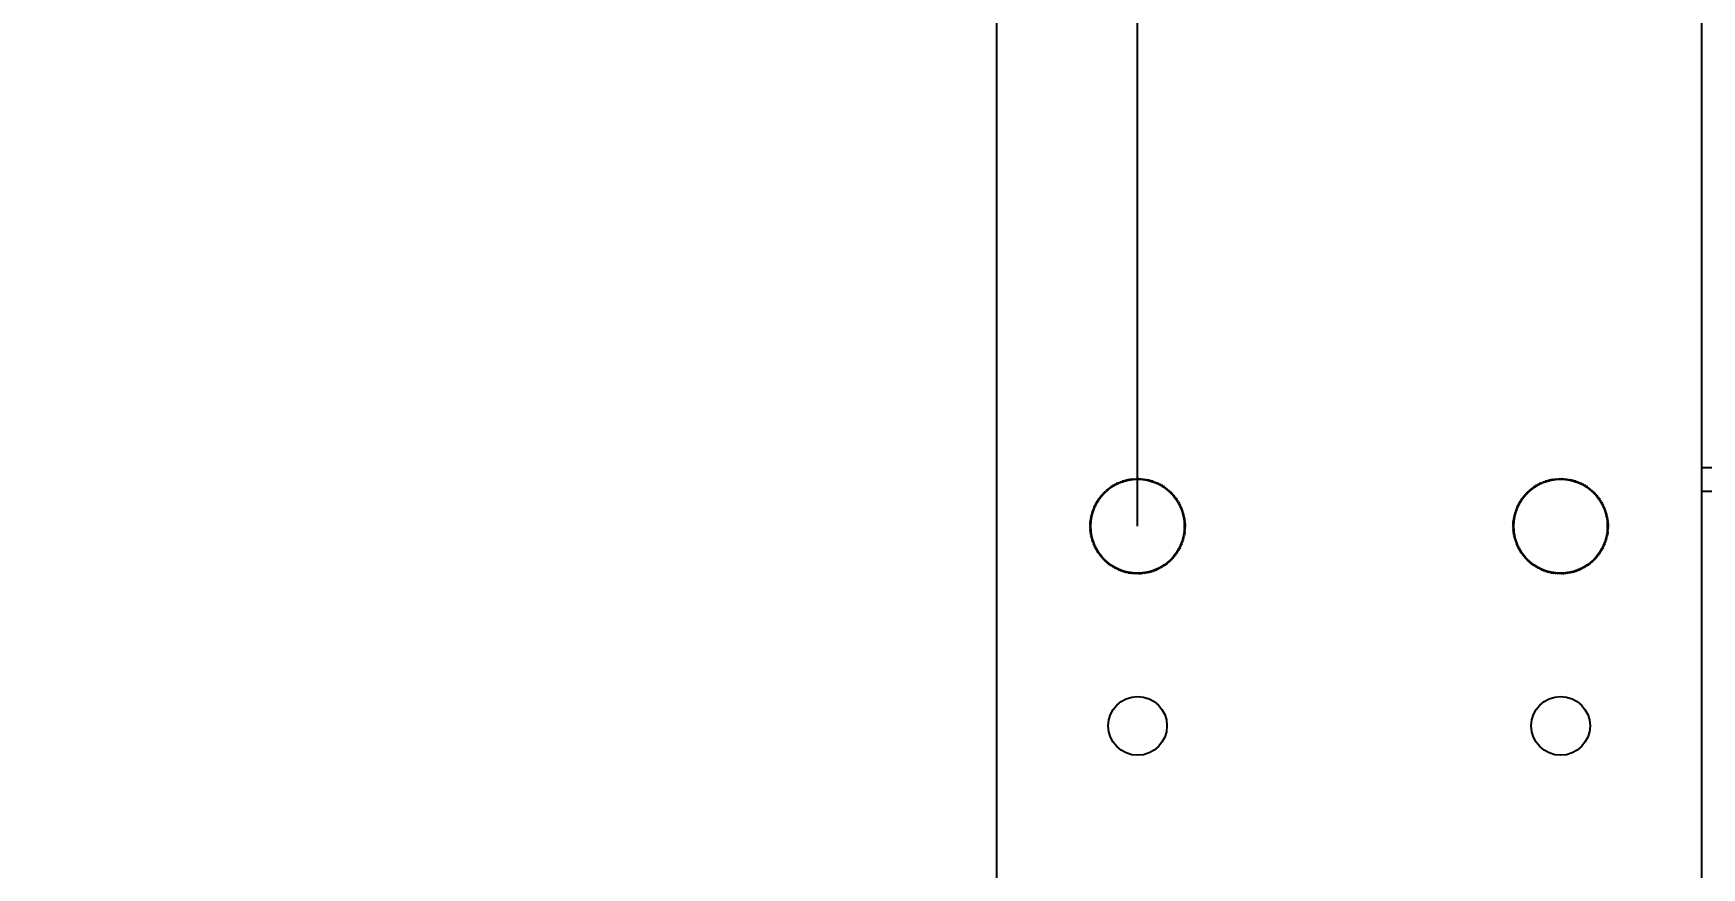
# Model space of a CAD drawing. Header units: millimetres. Extents: x 1409 to 26878, y 589 to 5187.
# Drawn here: x 8697.4 to 8768.4, y 2046.8 to 2082.3 of the extents above; entities that cross this region are included whole.
import ezdxf

# ---------------------------------------------------------------- set-up
doc = ezdxf.new("R2010")
doc.units = ezdxf.units.MM
doc.layers.add('02___PRT_ALL_AXES', color=7, linetype='Continuous')
doc.styles.get("Standard").update_dxf_attribs({"font": 'arial.ttf'})
doc.dimstyles.new('DIMSTYLE_5-scale4', dxfattribs={"dimscale": 2, "dimtxt": 20, "dimasz": 20, "dimexe": 1, "dimexo": 0, "dimgap": 1.25, "dimtad": 1, "dimzin": 9, "dimdsep": 46, "dimtxsty": 'Standard', "dimcen": 0.09, "dimclre": 256, "dimclrt": 256, "dimadec": 1, "dimazin": 2, "dimtp": 0.15, "dimtm": 0.15, "dimtfac": 0.8, "dimtmove": 0, "dimatfit": 3, "dimfxl": 1, "dimtolj": 1, "dimarcsym": 0})

# ---------------------------------------------------------------- blocks, each defined once
blk = doc.blocks.new('*D31')
at = {"lineweight": -2, "transparency": 16777216}
for p, q in [((8738.371, 2123.809), (8682.392, 2123.809)), ((8738.371, 1788.809), (8682.392, 1788.809))]:
    blk.add_line(p, q, dxfattribs=at)
at = {"color": 0, "lineweight": -2, "transparency": 16777216}
blk.add_line((8684.392, 2083.809), (8684.392, 1828.809), dxfattribs=at)
at = {"color": 0, "transparency": 16777216}
for points in [[(8677.726, 2083.809), (8691.059, 2083.809), (8684.392, 2123.809)], [(8677.726, 1828.809), (8691.059, 1828.809), (8684.392, 1788.809)]]:
    blk.add_solid(points, dxfattribs=at)
at = {"layer": 'Defpoints', "color": 0, "transparency": 16777216}
for p in [(8738.371, 2123.809), (8684.392, 1788.809), (8738.371, 1788.809)]:
    blk.add_point(p, dxfattribs=at)
at = {"transparency": 16777216, "insert": (8655.999, 1956.309), "char_height": 40, "attachment_point": 5, "rotation": 90}
blk.add_mtext('\\A1;335 [1\'-1 1/4"]', dxfattribs=at)
blk = doc.blocks.new('*D32')
at = {"lineweight": -2, "transparency": 16777216}
for p, q in [((8744.371, 2061.309), (8744.371, 2194.326)), ((9344.371, 2061.309), (9344.371, 2194.326))]:
    blk.add_line(p, q, dxfattribs=at)
at = {"color": 0, "lineweight": -2, "transparency": 16777216}
blk.add_line((8784.371, 2192.326), (9304.371, 2192.326), dxfattribs=at)
at = {"color": 0, "transparency": 16777216}
for points in [[(8784.371, 2198.992), (8784.371, 2185.659), (8744.371, 2192.326)], [(9304.371, 2198.992), (9304.371, 2185.659), (9344.371, 2192.326)]]:
    blk.add_solid(points, dxfattribs=at)
at = {"layer": 'Defpoints', "color": 0, "transparency": 16777216}
for p in [(9344.371, 2192.326), (8744.371, 2061.309), (9344.371, 2061.309)]:
    blk.add_point(p, dxfattribs=at)
at = {"transparency": 16777216, "insert": (9044.371, 2220.719), "char_height": 40, "attachment_point": 5}
blk.add_mtext('\\A1;600 [1\'-11 5/8"]', dxfattribs=at)

msp = doc.modelspace()

# ---------------------------------------------------------------- linework, layer by layer
at = {"color": 7, "linetype": 'Continuous'}
for p, q in [((8738.3706, 2123.8091), (8738.3706, 1788.8091)), ((8768.3706, 2123.8091), (8768.3706, 1788.8091)), ((8768.3706, 2063.8091), (9305.3706, 2063.8091)), ((8743.1425, 2062.8876), (8743.1227, 2062.9355)), ((8743.1227, 2062.9355), (8743.1638, 2062.904)), ((8743.2125, 2062.9397), (8743.1948, 2062.9884)), ((8743.1948, 2062.9884), (8743.2345, 2062.9551)), ((8743.2848, 2062.9887), (8743.2692, 2063.0381)), ((8743.2692, 2063.0381), (8743.3074, 2063.0031)), ((8743.3591, 2063.0344), (8743.3456, 2063.0845)), ((8743.3456, 2063.0845), (8743.3823, 2063.0479)), ((8743.4353, 2063.0769), (8743.4241, 2063.1275)), ((8743.4241, 2063.1275), (8743.4591, 2063.0893)), ((8743.5133, 2063.116), (8743.5043, 2063.1671)), ((8743.5043, 2063.1671), (8743.5376, 2063.1274)), ((8743.5929, 2063.1517), (8743.5861, 2063.2031)), ((8743.5861, 2063.2031), (8743.6177, 2063.162)), ((8743.674, 2063.1839), (8743.6695, 2063.2355)), ((8743.6695, 2063.2355), (8743.6992, 2063.1931)), ((8743.7565, 2063.2125), (8743.7542, 2063.2643)), ((8743.7542, 2063.2643), (8743.782, 2063.2206)), ((8743.8401, 2063.2375), (8743.8401, 2063.2893)), ((8743.8401, 2063.2893), (8743.866, 2063.2444)), ((8743.9247, 2063.2588), (8743.9269, 2063.3105)), ((8743.9269, 2063.3105), (8743.9509, 2063.2646)), ((8744.0102, 2063.2764), (8744.0147, 2063.328)), ((8744.0147, 2063.328), (8744.0366, 2063.281)), ((8744.0963, 2063.2902), (8744.1031, 2063.3416)), ((8744.1031, 2063.3416), (8744.1229, 2063.2937)), ((8744.183, 2063.3003), (8744.192, 2063.3513)), ((8744.192, 2063.3513), (8744.2097, 2063.3026)), ((8744.27, 2063.3066), (8744.2812, 2063.3572)), ((8744.2812, 2063.3572), (8744.2968, 2063.3078)), ((8744.3572, 2063.3091), (8744.3706, 2063.3591)), ((8744.3706, 2063.3591), (8744.3841, 2063.3091)), ((8744.4445, 2063.3078), (8744.4601, 2063.3572)), ((8744.4601, 2063.3572), (8744.4713, 2063.3066)), ((8744.5316, 2063.3026), (8744.5493, 2063.3513)), ((8744.5493, 2063.3513), (8744.5583, 2063.3003)), ((8744.6184, 2063.2937), (8744.6382, 2063.3416)), ((8744.6382, 2063.3416), (8744.645, 2063.2902)), ((8744.7047, 2063.281), (8744.7266, 2063.328)), ((8744.7266, 2063.328), (8744.7311, 2063.2764)), ((8744.7904, 2063.2646), (8744.8143, 2063.3105)), ((8744.8143, 2063.3105), (8744.8166, 2063.2588)), ((8744.8753, 2063.2444), (8744.9012, 2063.2893)), ((8744.9012, 2063.2893), (8744.9012, 2063.2375)), ((8744.9593, 2063.2206), (8744.9871, 2063.2643)), ((8744.9871, 2063.2643), (8744.9848, 2063.2125)), ((8745.0421, 2063.1931), (8745.0718, 2063.2355)), ((8745.0718, 2063.2355), (8745.0673, 2063.1839)), ((8745.1236, 2063.162), (8745.1551, 2063.2031)), ((8745.1551, 2063.2031), (8745.1484, 2063.1517)), ((8745.2037, 2063.1274), (8745.237, 2063.1671)), ((8745.237, 2063.1671), (8745.228, 2063.116)), ((8745.2822, 2063.0893), (8745.3172, 2063.1275)), ((8745.3172, 2063.1275), (8745.306, 2063.0769)), ((8745.359, 2063.0479), (8745.3956, 2063.0845)), ((8745.3956, 2063.0845), (8745.3822, 2063.0344)), ((8745.4339, 2063.0031), (8745.4721, 2063.0381)), ((8745.4721, 2063.0381), (8745.4565, 2062.9887)), ((8745.5068, 2062.9551), (8745.5465, 2062.9884)), ((8745.5465, 2062.9884), (8745.5288, 2062.9397)), ((8745.5775, 2062.904), (8745.6186, 2062.9355)), ((8745.6186, 2062.9355), (8745.5988, 2062.8876)), ((8761.1425, 2062.8876), (8761.1227, 2062.9355)), ((8761.1227, 2062.9355), (8761.1638, 2062.904)), ((8761.2125, 2062.9397), (8761.1948, 2062.9884)), ((8761.1948, 2062.9884), (8761.2345, 2062.9551)), ((8761.2848, 2062.9887), (8761.2692, 2063.0381)), ((8761.2692, 2063.0381), (8761.3074, 2063.0031)), ((8761.3591, 2063.0344), (8761.3456, 2063.0845)), ((8761.3456, 2063.0845), (8761.3823, 2063.0479)), ((8761.4353, 2063.0769), (8761.4241, 2063.1275)), ((8761.4241, 2063.1275), (8761.4591, 2063.0893)), ((8761.5133, 2063.116), (8761.5043, 2063.1671)), ((8761.5043, 2063.1671), (8761.5376, 2063.1274)), ((8761.5929, 2063.1517), (8761.5861, 2063.2031)), ((8761.5861, 2063.2031), (8761.6177, 2063.162)), ((8761.674, 2063.1839), (8761.6695, 2063.2355)), ((8761.6695, 2063.2355), (8761.6992, 2063.1931)), ((8761.7565, 2063.2125), (8761.7542, 2063.2643)), ((8761.7542, 2063.2643), (8761.782, 2063.2206)), ((8761.8401, 2063.2375), (8761.8401, 2063.2893)), ((8761.8401, 2063.2893), (8761.866, 2063.2444)), ((8761.9247, 2063.2588), (8761.9269, 2063.3105)), ((8761.9269, 2063.3105), (8761.9509, 2063.2646)), ((8762.0102, 2063.2764), (8762.0147, 2063.328)), ((8762.0147, 2063.328), (8762.0366, 2063.281)), ((8762.0963, 2063.2902), (8762.1031, 2063.3416)), ((8762.1031, 2063.3416), (8762.1229, 2063.2937)), ((8762.183, 2063.3003), (8762.192, 2063.3513)), ((8762.192, 2063.3513), (8762.2097, 2063.3026)), ((8762.27, 2063.3066), (8762.2812, 2063.3572)), ((8762.2812, 2063.3572), (8762.2968, 2063.3078)), ((8762.3572, 2063.3091), (8762.3706, 2063.3591)), ((8762.3706, 2063.3591), (8762.3841, 2063.3091)), ((8762.4445, 2063.3078), (8762.4601, 2063.3572)), ((8762.4601, 2063.3572), (8762.4713, 2063.3066)), ((8762.5316, 2063.3026), (8762.5493, 2063.3513)), ((8762.5493, 2063.3513), (8762.5583, 2063.3003)), ((8762.6184, 2063.2937), (8762.6382, 2063.3416)), ((8762.6382, 2063.3416), (8762.645, 2063.2902)), ((8762.7047, 2063.281), (8762.7266, 2063.328)), ((8762.7266, 2063.328), (8762.7311, 2063.2764)), ((8762.7904, 2063.2646), (8762.8143, 2063.3105)), ((8762.8143, 2063.3105), (8762.8166, 2063.2588)), ((8762.8753, 2063.2444), (8762.9012, 2063.2893)), ((8762.9012, 2063.2893), (8762.9012, 2063.2375)), ((8762.9593, 2063.2206), (8762.9871, 2063.2643)), ((8762.9871, 2063.2643), (8762.9848, 2063.2125)), ((8763.0421, 2063.1931), (8763.0718, 2063.2355)), ((8763.0718, 2063.2355), (8763.0673, 2063.1839)), ((8763.1236, 2063.162), (8763.1551, 2063.2031)), ((8763.1551, 2063.2031), (8763.1484, 2063.1517)), ((8763.2037, 2063.1274), (8763.237, 2063.1671)), ((8763.237, 2063.1671), (8763.228, 2063.116)), ((8763.2822, 2063.0893), (8763.3172, 2063.1275)), ((8763.3172, 2063.1275), (8763.306, 2063.0769)), ((8763.359, 2063.0479), (8763.3956, 2063.0845)), ((8763.3956, 2063.0845), (8763.3822, 2063.0344)), ((8763.4339, 2063.0031), (8763.4721, 2063.0381)), ((8763.4721, 2063.0381), (8763.4565, 2062.9887)), ((8763.5068, 2062.9551), (8763.5465, 2062.9884)), ((8763.5465, 2062.9884), (8763.5288, 2062.9397)), ((8763.5775, 2062.904), (8763.6186, 2062.9355)), ((8763.6186, 2062.9355), (8763.5988, 2062.8876)), ((8742.5905, 2062.2207), (8742.5523, 2062.2557)), ((8742.5523, 2062.2557), (8742.6029, 2062.2445)), ((8742.6319, 2062.2975), (8742.5953, 2062.3341)), ((8742.5953, 2062.3341), (8742.6453, 2062.3207)), ((8742.6767, 2062.3724), (8742.6417, 2062.4106)), ((8742.6417, 2062.4106), (8742.6911, 2062.395)), ((8742.7247, 2062.4453), (8742.6914, 2062.485)), ((8742.6914, 2062.485), (8742.7401, 2062.4672)), ((8742.7758, 2062.516), (8742.7443, 2062.5571)), ((8742.7443, 2062.5571), (8742.7921, 2062.5373)), ((8742.83, 2062.5844), (8742.8003, 2062.6269)), ((8742.8003, 2062.6269), (8742.8472, 2062.605)), ((8742.8871, 2062.6504), (8742.8592, 2062.6941)), ((8742.8592, 2062.6941), (8742.9052, 2062.6702)), ((8742.947, 2062.7138), (8742.9211, 2062.7587)), ((8742.9211, 2062.7587), (8742.9659, 2062.7328)), ((8743.0096, 2062.7746), (8742.9857, 2062.8206)), ((8742.9857, 2062.8206), (8743.0294, 2062.7927)), ((8743.0748, 2062.8326), (8743.0529, 2062.8795)), ((8743.0529, 2062.8795), (8743.0954, 2062.8498)), ((8745.6459, 2062.8498), (8745.6884, 2062.8795)), ((8745.6884, 2062.8795), (8745.6665, 2062.8326)), ((8745.7119, 2062.7927), (8745.7556, 2062.8206)), ((8745.7556, 2062.8206), (8745.7317, 2062.7746)), ((8745.7753, 2062.7328), (8745.8202, 2062.7587)), ((8745.8202, 2062.7587), (8745.7943, 2062.7138)), ((8745.8361, 2062.6702), (8745.8821, 2062.6941)), ((8745.8821, 2062.6941), (8745.8542, 2062.6504)), ((8745.8941, 2062.605), (8745.941, 2062.6269)), ((8745.941, 2062.6269), (8745.9113, 2062.5844)), ((8745.9492, 2062.5373), (8745.997, 2062.5571)), ((8745.997, 2062.5571), (8745.9655, 2062.516)), ((8746.0012, 2062.4672), (8746.0499, 2062.485)), ((8746.0499, 2062.485), (8746.0166, 2062.4453)), ((8746.0502, 2062.395), (8746.0996, 2062.4106)), ((8746.0996, 2062.4106), (8746.0646, 2062.3724)), ((8746.096, 2062.3207), (8746.146, 2062.3341)), ((8746.146, 2062.3341), (8746.1094, 2062.2975)), ((8746.1384, 2062.2445), (8746.189, 2062.2557)), ((8746.189, 2062.2557), (8746.1508, 2062.2207)), ((8760.5905, 2062.2207), (8760.5523, 2062.2557)), ((8760.5523, 2062.2557), (8760.6029, 2062.2445)), ((8760.6319, 2062.2975), (8760.5953, 2062.3341)), ((8760.5953, 2062.3341), (8760.6453, 2062.3207)), ((8760.6767, 2062.3724), (8760.6417, 2062.4106)), ((8760.6417, 2062.4106), (8760.6911, 2062.395)), ((8760.7247, 2062.4453), (8760.6914, 2062.485)), ((8760.6914, 2062.485), (8760.7401, 2062.4672)), ((8760.7758, 2062.516), (8760.7443, 2062.5571)), ((8760.7443, 2062.5571), (8760.7921, 2062.5373)), ((8760.83, 2062.5844), (8760.8003, 2062.6269)), ((8760.8003, 2062.6269), (8760.8472, 2062.605)), ((8760.8871, 2062.6504), (8760.8592, 2062.6941)), ((8760.8592, 2062.6941), (8760.9052, 2062.6702)), ((8760.947, 2062.7138), (8760.9211, 2062.7587)), ((8760.9211, 2062.7587), (8760.9659, 2062.7328)), ((8761.0096, 2062.7746), (8760.9857, 2062.8206)), ((8760.9857, 2062.8206), (8761.0294, 2062.7927)), ((8761.0748, 2062.8326), (8761.0529, 2062.8795)), ((8761.0529, 2062.8795), (8761.0954, 2062.8498)), ((8763.6459, 2062.8498), (8763.6884, 2062.8795)), ((8763.6884, 2062.8795), (8763.6665, 2062.8326)), ((8763.7119, 2062.7927), (8763.7556, 2062.8206)), ((8763.7556, 2062.8206), (8763.7317, 2062.7746)), ((8763.7753, 2062.7328), (8763.8202, 2062.7587)), ((8763.8202, 2062.7587), (8763.7943, 2062.7138)), ((8763.8361, 2062.6702), (8763.8821, 2062.6941)), ((8763.8821, 2062.6941), (8763.8542, 2062.6504)), ((8763.8941, 2062.605), (8763.941, 2062.6269)), ((8763.941, 2062.6269), (8763.9113, 2062.5844)), ((8763.9492, 2062.5373), (8763.997, 2062.5571)), ((8763.997, 2062.5571), (8763.9655, 2062.516)), ((8764.0012, 2062.4672), (8764.0499, 2062.485)), ((8764.0499, 2062.485), (8764.0166, 2062.4453)), ((8764.0502, 2062.395), (8764.0996, 2062.4106)), ((8764.0996, 2062.4106), (8764.0646, 2062.3724)), ((8764.096, 2062.3207), (8764.146, 2062.3341)), ((8764.146, 2062.3341), (8764.1094, 2062.2975)), ((8764.1384, 2062.2445), (8764.189, 2062.2557)), ((8764.189, 2062.2557), (8764.1508, 2062.2207)), ((8742.3284, 2061.4878), (8742.3795, 2061.4968)), ((8742.3771, 2061.4701), (8742.3284, 2061.4878)), ((8742.3382, 2061.5767), (8742.3896, 2061.5835)), ((8742.3861, 2061.5569), (8742.3382, 2061.5767)), ((8742.3518, 2061.6651), (8742.4034, 2061.6696)), ((8742.3987, 2061.6432), (8742.3518, 2061.6651)), ((8742.3692, 2061.7528), (8742.421, 2061.7551)), ((8742.4152, 2061.7289), (8742.3692, 2061.7528)), ((8742.4354, 2061.8138), (8742.3905, 2061.8397)), ((8742.3905, 2061.8397), (8742.4423, 2061.8397)), ((8742.4592, 2061.8977), (8742.4155, 2061.9256)), ((8742.4155, 2061.9256), (8742.4673, 2061.9233)), ((8742.4867, 2061.9806), (8742.4443, 2062.0103)), ((8742.4443, 2062.0103), (8742.4959, 2062.0058)), ((8742.5178, 2062.0621), (8742.4767, 2062.0936)), ((8742.4767, 2062.0936), (8742.5281, 2062.0869)), ((8742.5524, 2062.1422), (8742.5127, 2062.1755)), ((8742.5127, 2062.1755), (8742.5637, 2062.1665)), ((8746.1776, 2062.1665), (8746.2286, 2062.1755)), ((8746.2286, 2062.1755), (8746.1889, 2062.1422)), ((8746.2132, 2062.0869), (8746.2646, 2062.0936)), ((8746.2646, 2062.0936), (8746.2235, 2062.0621)), ((8746.2454, 2062.0058), (8746.297, 2062.0103)), ((8746.297, 2062.0103), (8746.2546, 2061.9806)), ((8746.274, 2061.9233), (8746.3258, 2061.9256)), ((8746.3258, 2061.9256), (8746.2821, 2061.8977)), ((8746.299, 2061.8397), (8746.3508, 2061.8397)), ((8746.3508, 2061.8397), (8746.3059, 2061.8138)), ((8746.3203, 2061.7551), (8746.3721, 2061.7528)), ((8746.3721, 2061.7528), (8746.3261, 2061.7289)), ((8746.3379, 2061.6696), (8746.3895, 2061.6651)), ((8746.3895, 2061.6651), (8746.3425, 2061.6432)), ((8746.3517, 2061.5835), (8746.4031, 2061.5767)), ((8746.4031, 2061.5767), (8746.3552, 2061.5569)), ((8746.3618, 2061.4968), (8746.4128, 2061.4878)), ((8746.4128, 2061.4878), (8746.3642, 2061.4701)), ((8760.3284, 2061.4878), (8760.3795, 2061.4968)), ((8760.3771, 2061.4701), (8760.3284, 2061.4878)), ((8760.3382, 2061.5767), (8760.3896, 2061.5835)), ((8760.3861, 2061.5569), (8760.3382, 2061.5767)), ((8760.3518, 2061.6651), (8760.4034, 2061.6696)), ((8760.3987, 2061.6432), (8760.3518, 2061.6651)), ((8760.3692, 2061.7528), (8760.421, 2061.7551)), ((8760.4152, 2061.7289), (8760.3692, 2061.7528)), ((8760.4354, 2061.8138), (8760.3905, 2061.8397)), ((8760.3905, 2061.8397), (8760.4423, 2061.8397)), ((8760.4592, 2061.8977), (8760.4155, 2061.9256)), ((8760.4155, 2061.9256), (8760.4673, 2061.9233)), ((8760.4867, 2061.9806), (8760.4443, 2062.0103)), ((8760.4443, 2062.0103), (8760.4959, 2062.0058)), ((8760.5178, 2062.0621), (8760.4767, 2062.0936)), ((8760.4767, 2062.0936), (8760.5281, 2062.0869)), ((8760.5524, 2062.1422), (8760.5127, 2062.1755)), ((8760.5127, 2062.1755), (8760.5637, 2062.1665)), ((8764.1776, 2062.1665), (8764.2286, 2062.1755)), ((8764.2286, 2062.1755), (8764.1889, 2062.1422)), ((8764.2132, 2062.0869), (8764.2646, 2062.0936)), ((8764.2646, 2062.0936), (8764.2235, 2062.0621)), ((8764.2454, 2062.0058), (8764.297, 2062.0103)), ((8764.297, 2062.0103), (8764.2546, 2061.9806)), ((8764.274, 2061.9233), (8764.3258, 2061.9256)), ((8764.3258, 2061.9256), (8764.2821, 2061.8977)), ((8764.299, 2061.8397), (8764.3508, 2061.8397)), ((8764.3508, 2061.8397), (8764.3059, 2061.8138)), ((8764.3203, 2061.7551), (8764.3721, 2061.7528)), ((8764.3721, 2061.7528), (8764.3261, 2061.7289)), ((8764.3379, 2061.6696), (8764.3895, 2061.6651)), ((8764.3895, 2061.6651), (8764.3425, 2061.6432)), ((8764.3517, 2061.5835), (8764.4031, 2061.5767)), ((8764.4031, 2061.5767), (8764.3552, 2061.5569)), ((8764.3618, 2061.4968), (8764.4128, 2061.4878)), ((8764.4128, 2061.4878), (8764.3642, 2061.4701)), ((8742.3206, 2061.3091), (8742.3707, 2061.3225)), ((8742.3707, 2061.2957), (8742.3206, 2061.3091)), ((8742.3226, 2061.3986), (8742.3732, 2061.4098)), ((8742.372, 2061.383), (8742.3226, 2061.3986)), ((8742.3226, 2061.2197), (8742.372, 2061.2353)), ((8742.3732, 2061.2085), (8742.3226, 2061.2197)), ((8742.3284, 2061.1305), (8742.3771, 2061.1482)), ((8742.3795, 2061.1215), (8742.3284, 2061.1305)), ((8742.3382, 2061.0416), (8742.3861, 2061.0614)), ((8742.3896, 2061.0348), (8742.3382, 2061.0416)), ((8742.3518, 2060.9532), (8742.3987, 2060.9751)), ((8742.4034, 2060.9486), (8742.3518, 2060.9532)), ((8742.3692, 2060.8654), (8742.4152, 2060.8894)), ((8742.421, 2060.8632), (8742.3692, 2060.8654)), ((8742.3905, 2060.7786), (8742.4354, 2060.8045)), ((8742.4423, 2060.7786), (8742.3905, 2060.7786)), ((8746.3508, 2060.7786), (8746.299, 2060.7786)), ((8746.3059, 2060.8045), (8746.3508, 2060.7786)), ((8746.3721, 2060.8654), (8746.3203, 2060.8632)), ((8746.3261, 2060.8894), (8746.3721, 2060.8654)), ((8746.3895, 2060.9532), (8746.3379, 2060.9486)), ((8746.3425, 2060.9751), (8746.3895, 2060.9532)), ((8746.4031, 2061.0416), (8746.3517, 2061.0348)), ((8746.3552, 2061.0614), (8746.4031, 2061.0416)), ((8746.4128, 2061.1305), (8746.3618, 2061.1215)), ((8746.3642, 2061.1482), (8746.4128, 2061.1305)), ((8746.3681, 2061.4098), (8746.4187, 2061.3986)), ((8746.4187, 2061.2197), (8746.3681, 2061.2085)), ((8746.4187, 2061.3986), (8746.3693, 2061.383)), ((8746.3693, 2061.2353), (8746.4187, 2061.2197)), ((8746.3706, 2061.3225), (8746.4206, 2061.3091)), ((8746.4206, 2061.3091), (8746.3706, 2061.2957)), ((8760.3206, 2061.3091), (8760.3707, 2061.3225)), ((8760.3707, 2061.2957), (8760.3206, 2061.3091)), ((8760.3226, 2061.3986), (8760.3732, 2061.4098)), ((8760.372, 2061.383), (8760.3226, 2061.3986)), ((8760.3226, 2061.2197), (8760.372, 2061.2353)), ((8760.3732, 2061.2085), (8760.3226, 2061.2197)), ((8760.3284, 2061.1305), (8760.3771, 2061.1482)), ((8760.3795, 2061.1215), (8760.3284, 2061.1305)), ((8760.3382, 2061.0416), (8760.3861, 2061.0614)), ((8760.3896, 2061.0348), (8760.3382, 2061.0416)), ((8760.3518, 2060.9532), (8760.3987, 2060.9751)), ((8760.4034, 2060.9486), (8760.3518, 2060.9532)), ((8760.3692, 2060.8654), (8760.4152, 2060.8894)), ((8760.421, 2060.8632), (8760.3692, 2060.8654)), ((8760.3905, 2060.7786), (8760.4354, 2060.8045)), ((8760.4423, 2060.7786), (8760.3905, 2060.7786)), ((8764.3508, 2060.7786), (8764.299, 2060.7786)), ((8764.3059, 2060.8045), (8764.3508, 2060.7786)), ((8764.3721, 2060.8654), (8764.3203, 2060.8632)), ((8764.3261, 2060.8894), (8764.3721, 2060.8654)), ((8764.3895, 2060.9532), (8764.3379, 2060.9486)), ((8764.3425, 2060.9751), (8764.3895, 2060.9532)), ((8764.4031, 2061.0416), (8764.3517, 2061.0348)), ((8764.3552, 2061.0614), (8764.4031, 2061.0416)), ((8764.4128, 2061.1305), (8764.3618, 2061.1215)), ((8764.3642, 2061.1482), (8764.4128, 2061.1305)), ((8764.3681, 2061.4098), (8764.4187, 2061.3986)), ((8764.4187, 2061.2197), (8764.3681, 2061.2085)), ((8764.4187, 2061.3986), (8764.3693, 2061.383)), ((8764.3693, 2061.2353), (8764.4187, 2061.2197)), ((8764.3706, 2061.3225), (8764.4206, 2061.3091)), ((8764.4206, 2061.3091), (8764.3706, 2061.2957)), ((8742.4155, 2060.6927), (8742.4592, 2060.7205)), ((8742.4673, 2060.6949), (8742.4155, 2060.6927)), ((8742.4443, 2060.608), (8742.4867, 2060.6377)), ((8742.4959, 2060.6125), (8742.4443, 2060.608)), ((8742.4767, 2060.5246), (8742.5178, 2060.5562)), ((8742.5281, 2060.5314), (8742.4767, 2060.5246)), ((8742.5127, 2060.4428), (8742.5524, 2060.4761)), ((8742.5637, 2060.4518), (8742.5127, 2060.4428)), ((8742.5523, 2060.3626), (8742.5905, 2060.3976)), ((8742.6029, 2060.3738), (8742.5523, 2060.3626)), ((8742.5953, 2060.2841), (8742.6319, 2060.3208)), ((8742.6453, 2060.2975), (8742.5953, 2060.2841)), ((8742.6417, 2060.2077), (8742.6767, 2060.2459)), ((8742.6911, 2060.2233), (8742.6417, 2060.2077)), ((8742.6914, 2060.1333), (8742.7247, 2060.173)), ((8742.7401, 2060.151), (8742.6914, 2060.1333)), ((8742.7443, 2060.0612), (8742.7758, 2060.1023)), ((8742.7921, 2060.081), (8742.7443, 2060.0612)), ((8745.997, 2060.0612), (8745.9492, 2060.081)), ((8745.9655, 2060.1023), (8745.997, 2060.0612)), ((8746.0499, 2060.1333), (8746.0012, 2060.151)), ((8746.0166, 2060.173), (8746.0499, 2060.1333)), ((8746.0996, 2060.2077), (8746.0502, 2060.2233)), ((8746.0646, 2060.2459), (8746.0996, 2060.2077)), ((8746.146, 2060.2841), (8746.096, 2060.2975)), ((8746.1094, 2060.3208), (8746.146, 2060.2841)), ((8746.189, 2060.3626), (8746.1384, 2060.3738)), ((8746.1508, 2060.3976), (8746.189, 2060.3626)), ((8746.2286, 2060.4428), (8746.1776, 2060.4518)), ((8746.1889, 2060.4761), (8746.2286, 2060.4428)), ((8746.2646, 2060.5246), (8746.2132, 2060.5314)), ((8746.2235, 2060.5562), (8746.2646, 2060.5246)), ((8746.297, 2060.608), (8746.2454, 2060.6125)), ((8746.2546, 2060.6377), (8746.297, 2060.608)), ((8746.3258, 2060.6927), (8746.274, 2060.6949)), ((8746.2821, 2060.7205), (8746.3258, 2060.6927)), ((8760.4155, 2060.6927), (8760.4592, 2060.7205)), ((8760.4673, 2060.6949), (8760.4155, 2060.6927)), ((8760.4443, 2060.608), (8760.4867, 2060.6377)), ((8760.4959, 2060.6125), (8760.4443, 2060.608)), ((8760.4767, 2060.5246), (8760.5178, 2060.5562)), ((8760.5281, 2060.5314), (8760.4767, 2060.5246)), ((8760.5127, 2060.4428), (8760.5524, 2060.4761)), ((8760.5637, 2060.4518), (8760.5127, 2060.4428)), ((8760.5523, 2060.3626), (8760.5905, 2060.3976)), ((8760.6029, 2060.3738), (8760.5523, 2060.3626)), ((8760.5953, 2060.2841), (8760.6319, 2060.3208)), ((8760.6453, 2060.2975), (8760.5953, 2060.2841)), ((8760.6417, 2060.2077), (8760.6767, 2060.2459)), ((8760.6911, 2060.2233), (8760.6417, 2060.2077)), ((8760.6914, 2060.1333), (8760.7247, 2060.173)), ((8760.7401, 2060.151), (8760.6914, 2060.1333)), ((8760.7443, 2060.0612), (8760.7758, 2060.1023)), ((8760.7921, 2060.081), (8760.7443, 2060.0612)), ((8763.997, 2060.0612), (8763.9492, 2060.081)), ((8763.9655, 2060.1023), (8763.997, 2060.0612)), ((8764.0499, 2060.1333), (8764.0012, 2060.151)), ((8764.0166, 2060.173), (8764.0499, 2060.1333)), ((8764.0996, 2060.2077), (8764.0502, 2060.2233)), ((8764.0646, 2060.2459), (8764.0996, 2060.2077)), ((8764.146, 2060.2841), (8764.096, 2060.2975)), ((8764.1094, 2060.3208), (8764.146, 2060.2841)), ((8764.189, 2060.3626), (8764.1384, 2060.3738)), ((8764.1508, 2060.3976), (8764.189, 2060.3626)), ((8764.2286, 2060.4428), (8764.1776, 2060.4518)), ((8764.1889, 2060.4761), (8764.2286, 2060.4428)), ((8764.2646, 2060.5246), (8764.2132, 2060.5314)), ((8764.2235, 2060.5562), (8764.2646, 2060.5246)), ((8764.297, 2060.608), (8764.2454, 2060.6125)), ((8764.2546, 2060.6377), (8764.297, 2060.608)), ((8764.3258, 2060.6927), (8764.274, 2060.6949)), ((8764.2821, 2060.7205), (8764.3258, 2060.6927)), ((8742.8003, 2059.9914), (8742.83, 2060.0339)), ((8742.8472, 2060.0133), (8742.8003, 2059.9914)), ((8742.8592, 2059.9242), (8742.8871, 2059.9679)), ((8742.9052, 2059.9481), (8742.8592, 2059.9242)), ((8742.9211, 2059.8596), (8742.947, 2059.9044)), ((8742.9659, 2059.8855), (8742.9211, 2059.8596)), ((8742.9857, 2059.7977), (8743.0096, 2059.8437)), ((8743.0294, 2059.8256), (8742.9857, 2059.7977)), ((8743.0529, 2059.7387), (8743.0748, 2059.7857)), ((8743.0954, 2059.7685), (8743.0529, 2059.7387)), ((8743.1227, 2059.6828), (8743.1425, 2059.7306)), ((8743.1638, 2059.7143), (8743.1227, 2059.6828)), ((8743.1948, 2059.6299), (8743.2125, 2059.6786)), ((8743.2345, 2059.6632), (8743.1948, 2059.6299)), ((8743.2692, 2059.5802), (8743.2848, 2059.6296)), ((8743.3074, 2059.6152), (8743.2692, 2059.5802)), ((8743.3456, 2059.5338), (8743.3591, 2059.5838)), ((8743.3823, 2059.5704), (8743.3456, 2059.5338)), ((8743.4241, 2059.4908), (8743.4353, 2059.5413)), ((8743.4591, 2059.529), (8743.4241, 2059.4908)), ((8743.5043, 2059.4512), (8743.5133, 2059.5022)), ((8743.5376, 2059.4909), (8743.5043, 2059.4512)), ((8743.5861, 2059.4152), (8743.5929, 2059.4665)), ((8743.6177, 2059.4563), (8743.5861, 2059.4152)), ((8743.6695, 2059.3828), (8743.674, 2059.4344)), ((8743.6992, 2059.4252), (8743.6695, 2059.3828)), ((8743.7542, 2059.354), (8743.7565, 2059.4058)), ((8743.782, 2059.3977), (8743.7542, 2059.354)), ((8743.8401, 2059.329), (8743.8401, 2059.3808)), ((8743.866, 2059.3739), (8743.8401, 2059.329)), ((8743.9269, 2059.3077), (8743.9247, 2059.3595)), ((8743.9509, 2059.3537), (8743.9269, 2059.3077)), ((8744.8143, 2059.3077), (8744.7904, 2059.3537)), ((8744.8166, 2059.3595), (8744.8143, 2059.3077)), ((8744.9012, 2059.329), (8744.8753, 2059.3739)), ((8744.9012, 2059.3808), (8744.9012, 2059.329)), ((8744.9871, 2059.354), (8744.9593, 2059.3977)), ((8744.9848, 2059.4058), (8744.9871, 2059.354)), ((8745.0718, 2059.3828), (8745.0421, 2059.4252)), ((8745.0673, 2059.4344), (8745.0718, 2059.3828)), ((8745.1551, 2059.4152), (8745.1236, 2059.4563)), ((8745.1484, 2059.4665), (8745.1551, 2059.4152)), ((8745.237, 2059.4512), (8745.2037, 2059.4909)), ((8745.228, 2059.5022), (8745.237, 2059.4512)), ((8745.3172, 2059.4908), (8745.2822, 2059.529)), ((8745.306, 2059.5413), (8745.3172, 2059.4908)), ((8745.3956, 2059.5338), (8745.359, 2059.5704)), ((8745.3822, 2059.5838), (8745.3956, 2059.5338)), ((8745.4721, 2059.5802), (8745.4339, 2059.6152)), ((8745.4565, 2059.6296), (8745.4721, 2059.5802)), ((8745.5465, 2059.6299), (8745.5068, 2059.6632)), ((8745.5288, 2059.6786), (8745.5465, 2059.6299)), ((8745.6186, 2059.6828), (8745.5775, 2059.7143)), ((8745.5988, 2059.7306), (8745.6186, 2059.6828)), ((8745.6884, 2059.7387), (8745.6459, 2059.7685)), ((8745.6665, 2059.7857), (8745.6884, 2059.7387)), ((8745.7556, 2059.7977), (8745.7119, 2059.8256)), ((8745.7317, 2059.8437), (8745.7556, 2059.7977)), ((8745.8202, 2059.8596), (8745.7753, 2059.8855)), ((8745.7943, 2059.9044), (8745.8202, 2059.8596)), ((8745.8821, 2059.9242), (8745.8361, 2059.9481)), ((8745.8542, 2059.9679), (8745.8821, 2059.9242)), ((8745.941, 2059.9914), (8745.8941, 2060.0133)), ((8745.9113, 2060.0339), (8745.941, 2059.9914)), ((8760.8003, 2059.9914), (8760.83, 2060.0339)), ((8760.8472, 2060.0133), (8760.8003, 2059.9914)), ((8760.8592, 2059.9242), (8760.8871, 2059.9679)), ((8760.9052, 2059.9481), (8760.8592, 2059.9242)), ((8760.9211, 2059.8596), (8760.947, 2059.9044)), ((8760.9659, 2059.8855), (8760.9211, 2059.8596)), ((8760.9857, 2059.7977), (8761.0096, 2059.8437)), ((8761.0294, 2059.8256), (8760.9857, 2059.7977)), ((8761.0529, 2059.7387), (8761.0748, 2059.7857)), ((8761.0954, 2059.7685), (8761.0529, 2059.7387)), ((8761.1227, 2059.6828), (8761.1425, 2059.7306)), ((8761.1638, 2059.7143), (8761.1227, 2059.6828)), ((8761.1948, 2059.6299), (8761.2125, 2059.6786)), ((8761.2345, 2059.6632), (8761.1948, 2059.6299)), ((8761.2692, 2059.5802), (8761.2848, 2059.6296)), ((8761.3074, 2059.6152), (8761.2692, 2059.5802)), ((8761.3456, 2059.5338), (8761.3591, 2059.5838)), ((8761.3823, 2059.5704), (8761.3456, 2059.5338)), ((8761.4241, 2059.4908), (8761.4353, 2059.5413)), ((8761.4591, 2059.529), (8761.4241, 2059.4908)), ((8761.5043, 2059.4512), (8761.5133, 2059.5022)), ((8761.5376, 2059.4909), (8761.5043, 2059.4512)), ((8761.5861, 2059.4152), (8761.5929, 2059.4665)), ((8761.6177, 2059.4563), (8761.5861, 2059.4152)), ((8761.6695, 2059.3828), (8761.674, 2059.4344)), ((8761.6992, 2059.4252), (8761.6695, 2059.3828)), ((8761.7542, 2059.354), (8761.7565, 2059.4058)), ((8761.782, 2059.3977), (8761.7542, 2059.354)), ((8761.8401, 2059.329), (8761.8401, 2059.3808)), ((8761.866, 2059.3739), (8761.8401, 2059.329)), ((8761.9269, 2059.3077), (8761.9247, 2059.3595)), ((8761.9509, 2059.3537), (8761.9269, 2059.3077)), ((8762.8143, 2059.3077), (8762.7904, 2059.3537)), ((8762.8166, 2059.3595), (8762.8143, 2059.3077)), ((8762.9012, 2059.329), (8762.8753, 2059.3739)), ((8762.9012, 2059.3808), (8762.9012, 2059.329)), ((8762.9871, 2059.354), (8762.9593, 2059.3977)), ((8762.9848, 2059.4058), (8762.9871, 2059.354)), ((8763.0718, 2059.3828), (8763.0421, 2059.4252)), ((8763.0673, 2059.4344), (8763.0718, 2059.3828)), ((8763.1551, 2059.4152), (8763.1236, 2059.4563)), ((8763.1484, 2059.4665), (8763.1551, 2059.4152)), ((8763.237, 2059.4512), (8763.2037, 2059.4909)), ((8763.228, 2059.5022), (8763.237, 2059.4512)), ((8763.3172, 2059.4908), (8763.2822, 2059.529)), ((8763.306, 2059.5413), (8763.3172, 2059.4908)), ((8763.3956, 2059.5338), (8763.359, 2059.5704)), ((8763.3822, 2059.5838), (8763.3956, 2059.5338)), ((8763.4721, 2059.5802), (8763.4339, 2059.6152)), ((8763.4565, 2059.6296), (8763.4721, 2059.5802)), ((8763.5465, 2059.6299), (8763.5068, 2059.6632)), ((8763.5288, 2059.6786), (8763.5465, 2059.6299)), ((8763.6186, 2059.6828), (8763.5775, 2059.7143)), ((8763.5988, 2059.7306), (8763.6186, 2059.6828)), ((8763.6884, 2059.7387), (8763.6459, 2059.7685)), ((8763.6665, 2059.7857), (8763.6884, 2059.7387)), ((8763.7556, 2059.7977), (8763.7119, 2059.8256)), ((8763.7317, 2059.8437), (8763.7556, 2059.7977)), ((8763.8202, 2059.8596), (8763.7753, 2059.8855)), ((8763.7943, 2059.9044), (8763.8202, 2059.8596)), ((8763.8821, 2059.9242), (8763.8361, 2059.9481)), ((8763.8542, 2059.9679), (8763.8821, 2059.9242)), ((8763.941, 2059.9914), (8763.8941, 2060.0133)), ((8763.9113, 2060.0339), (8763.941, 2059.9914)), ((8744.0147, 2059.2903), (8744.0102, 2059.3419)), ((8744.0366, 2059.3372), (8744.0147, 2059.2903)), ((8744.1031, 2059.2767), (8744.0963, 2059.328)), ((8744.1229, 2059.3245), (8744.1031, 2059.2767)), ((8744.192, 2059.2669), (8744.183, 2059.318)), ((8744.2097, 2059.3156), (8744.192, 2059.2669)), ((8744.2812, 2059.2611), (8744.27, 2059.3117)), ((8744.2968, 2059.3105), (8744.2812, 2059.2611)), ((8744.3706, 2059.2591), (8744.3572, 2059.3092)), ((8744.3841, 2059.3092), (8744.3706, 2059.2591)), ((8744.4601, 2059.2611), (8744.4445, 2059.3105)), ((8744.4713, 2059.3117), (8744.4601, 2059.2611)), ((8744.5493, 2059.2669), (8744.5316, 2059.3156)), ((8744.5583, 2059.318), (8744.5493, 2059.2669)), ((8744.6382, 2059.2767), (8744.6184, 2059.3245)), ((8744.645, 2059.328), (8744.6382, 2059.2767)), ((8744.7266, 2059.2903), (8744.7047, 2059.3372)), ((8744.7311, 2059.3419), (8744.7266, 2059.2903)), ((8762.0147, 2059.2903), (8762.0102, 2059.3419)), ((8762.0366, 2059.3372), (8762.0147, 2059.2903)), ((8762.1031, 2059.2767), (8762.0963, 2059.328)), ((8762.1229, 2059.3245), (8762.1031, 2059.2767)), ((8762.192, 2059.2669), (8762.183, 2059.318)), ((8762.2097, 2059.3156), (8762.192, 2059.2669)), ((8762.2812, 2059.2611), (8762.27, 2059.3117)), ((8762.2968, 2059.3105), (8762.2812, 2059.2611)), ((8762.3706, 2059.2591), (8762.3572, 2059.3092)), ((8762.3841, 2059.3092), (8762.3706, 2059.2591)), ((8762.4601, 2059.2611), (8762.4445, 2059.3105)), ((8762.4713, 2059.3117), (8762.4601, 2059.2611)), ((8762.5493, 2059.2669), (8762.5316, 2059.3156)), ((8762.5583, 2059.318), (8762.5493, 2059.2669)), ((8762.6382, 2059.2767), (8762.6184, 2059.3245)), ((8762.645, 2059.328), (8762.6382, 2059.2767)), ((8762.7266, 2059.2903), (8762.7047, 2059.3372)), ((8762.7311, 2059.3419), (8762.7266, 2059.2903))]:
    msp.add_line(p, q, dxfattribs=at)
for centre, start, end in [((8744.3706, 2061.3091), 125.384157, 127.115843), ((8744.3706, 2061.3091), 122.884157, 124.615843), ((8744.3706, 2061.3091), 120.384157, 122.115843), ((8744.3706, 2061.3091), 117.884157, 119.615843), ((8744.3706, 2061.3091), 115.384157, 117.115843), ((8744.3706, 2061.3091), 112.884157, 114.615843), ((8744.3706, 2061.3091), 110.384157, 112.115843), ((8744.3706, 2061.3091), 107.884157, 109.615843), ((8744.3706, 2061.3091), 105.384157, 107.115843), ((8744.3706, 2061.3091), 102.884157, 104.615843), ((8744.3706, 2061.3091), 100.384157, 102.115843), ((8744.3706, 2061.3091), 97.884157, 99.615843), ((8744.3706, 2061.3091), 95.384157, 97.115843), ((8744.3706, 2061.3091), 92.884157, 94.615843), ((8744.3706, 2061.3091), 90.384157, 92.115843), ((8744.3706, 2061.3091), 87.884157, 89.615843), ((8744.3706, 2061.3091), 85.384157, 87.115843), ((8744.3706, 2061.3091), 82.884157, 84.615843), ((8744.3706, 2061.3091), 80.384157, 82.115843), ((8744.3706, 2061.3091), 77.884157, 79.615843), ((8744.3706, 2061.3091), 75.384157, 77.115843), ((8744.3706, 2061.3091), 72.884157, 74.615843), ((8744.3706, 2061.3091), 70.384157, 72.115843), ((8744.3706, 2061.3091), 67.884157, 69.615843), ((8744.3706, 2061.3091), 65.384157, 67.115843), ((8744.3706, 2061.3091), 62.884157, 64.615843), ((8744.3706, 2061.3091), 60.384157, 62.115843), ((8744.3706, 2061.3091), 57.884157, 59.615843), ((8744.3706, 2061.3091), 55.384157, 57.115843), ((8744.3706, 2061.3091), 52.884157, 54.615843), ((8762.3706, 2061.3091), 125.384157, 127.115843), ((8762.3706, 2061.3091), 122.884157, 124.615843), ((8762.3706, 2061.3091), 120.384157, 122.115843), ((8762.3706, 2061.3091), 117.884157, 119.615843), ((8762.3706, 2061.3091), 115.384157, 117.115843), ((8762.3706, 2061.3091), 112.884157, 114.615843), ((8762.3706, 2061.3091), 110.384157, 112.115843), ((8762.3706, 2061.3091), 107.884157, 109.615843), ((8762.3706, 2061.3091), 105.384157, 107.115843), ((8762.3706, 2061.3091), 102.884157, 104.615843), ((8762.3706, 2061.3091), 100.384157, 102.115843), ((8762.3706, 2061.3091), 97.884157, 99.615843), ((8762.3706, 2061.3091), 95.384157, 97.115843), ((8762.3706, 2061.3091), 92.884157, 94.615843), ((8762.3706, 2061.3091), 90.384157, 92.115843), ((8762.3706, 2061.3091), 87.884157, 89.615843), ((8762.3706, 2061.3091), 85.384157, 87.115843), ((8762.3706, 2061.3091), 82.884157, 84.615843), ((8762.3706, 2061.3091), 80.384157, 82.115843), ((8762.3706, 2061.3091), 77.884157, 79.615843), ((8762.3706, 2061.3091), 75.384157, 77.115843), ((8762.3706, 2061.3091), 72.884157, 74.615843), ((8762.3706, 2061.3091), 70.384157, 72.115843), ((8762.3706, 2061.3091), 67.884157, 69.615843), ((8762.3706, 2061.3091), 65.384157, 67.115843), ((8762.3706, 2061.3091), 62.884157, 64.615843), ((8762.3706, 2061.3091), 60.384157, 62.115843), ((8762.3706, 2061.3091), 57.884157, 59.615843), ((8762.3706, 2061.3091), 55.384157, 57.115843), ((8762.3706, 2061.3091), 52.884157, 54.615843), ((8744.3706, 2061.3091), 152.884157, 154.615843), ((8744.3706, 2061.3091), 150.384157, 152.115843), ((8744.3706, 2061.3091), 147.884157, 149.615843), ((8744.3706, 2061.3091), 145.384157, 147.115843), ((8744.3706, 2061.3091), 142.884157, 144.615843), ((8744.3706, 2061.3091), 140.384157, 142.115843), ((8744.3706, 2061.3091), 137.884157, 139.615843), ((8744.3706, 2061.3091), 135.384157, 137.115843), ((8744.3706, 2061.3091), 132.884157, 134.615843), ((8744.3706, 2061.3091), 130.384157, 132.115843), ((8744.3706, 2061.3091), 127.884157, 129.615843), ((8744.3706, 2061.3091), 50.384157, 52.115843), ((8744.3706, 2061.3091), 47.884157, 49.615843), ((8744.3706, 2061.3091), 45.384157, 47.115843), ((8744.3706, 2061.3091), 42.884157, 44.615843), ((8744.3706, 2061.3091), 40.384157, 42.115843), ((8744.3706, 2061.3091), 37.884157, 39.615843), ((8744.3706, 2061.3091), 35.384157, 37.115843), ((8744.3706, 2061.3091), 32.884157, 34.615843), ((8744.3706, 2061.3091), 30.384157, 32.115843), ((8744.3706, 2061.3091), 27.884157, 29.615843), ((8744.3706, 2061.3091), 25.384157, 27.115843), ((8762.3706, 2061.3091), 152.884157, 154.615843), ((8762.3706, 2061.3091), 150.384157, 152.115843), ((8762.3706, 2061.3091), 147.884157, 149.615843), ((8762.3706, 2061.3091), 145.384157, 147.115843), ((8762.3706, 2061.3091), 142.884157, 144.615843), ((8762.3706, 2061.3091), 140.384157, 142.115843), ((8762.3706, 2061.3091), 137.884157, 139.615843), ((8762.3706, 2061.3091), 135.384157, 137.115843), ((8762.3706, 2061.3091), 132.884157, 134.615843), ((8762.3706, 2061.3091), 130.384157, 132.115843), ((8762.3706, 2061.3091), 127.884157, 129.615843), ((8762.3706, 2061.3091), 50.384157, 52.115843), ((8762.3706, 2061.3091), 47.884157, 49.615843), ((8762.3706, 2061.3091), 45.384157, 47.115843), ((8762.3706, 2061.3091), 42.884157, 44.615843), ((8762.3706, 2061.3091), 40.384157, 42.115843), ((8762.3706, 2061.3091), 37.884157, 39.615843), ((8762.3706, 2061.3091), 35.384157, 37.115843), ((8762.3706, 2061.3091), 32.884157, 34.615843), ((8762.3706, 2061.3091), 30.384157, 32.115843), ((8762.3706, 2061.3091), 27.884157, 29.615843), ((8762.3706, 2061.3091), 25.384157, 27.115843), ((8744.3706, 2061.3091), 172.884157, 174.615843), ((8744.3706, 2061.3091), 170.384157, 172.115843), ((8744.3706, 2061.3091), 167.884157, 169.615843), ((8744.3706, 2061.3091), 165.384157, 167.115843), ((8744.3706, 2061.3091), 162.884157, 164.615843), ((8744.3706, 2061.3091), 160.384157, 162.115843), ((8744.3706, 2061.3091), 157.884157, 159.615843), ((8744.3706, 2061.3091), 155.384157, 157.115843), ((8744.3706, 2061.3091), 22.884157, 24.615843), ((8744.3706, 2061.3091), 20.384157, 22.115843), ((8744.3706, 2061.3091), 17.884157, 19.615843), ((8744.3706, 2061.3091), 15.384157, 17.115843), ((8744.3706, 2061.3091), 12.884157, 14.615843), ((8744.3706, 2061.3091), 10.384157, 12.115843), ((8744.3706, 2061.3091), 7.884157, 9.615843), ((8744.3706, 2061.3091), 5.384157, 7.115843), ((8762.3706, 2061.3091), 172.884157, 174.615843), ((8762.3706, 2061.3091), 170.384157, 172.115843), ((8762.3706, 2061.3091), 167.884157, 169.615843), ((8762.3706, 2061.3091), 165.384157, 167.115843), ((8762.3706, 2061.3091), 162.884157, 164.615843), ((8762.3706, 2061.3091), 160.384157, 162.115843), ((8762.3706, 2061.3091), 157.884157, 159.615843), ((8762.3706, 2061.3091), 155.384157, 157.115843), ((8762.3706, 2061.3091), 22.884157, 24.615843), ((8762.3706, 2061.3091), 20.384157, 22.115843), ((8762.3706, 2061.3091), 17.884157, 19.615843), ((8762.3706, 2061.3091), 15.384157, 17.115843), ((8762.3706, 2061.3091), 12.884157, 14.615843), ((8762.3706, 2061.3091), 10.384157, 12.115843), ((8762.3706, 2061.3091), 7.884157, 9.615843), ((8762.3706, 2061.3091), 5.384157, 7.115843), ((8744.3706, 2061.3091), 177.884157, 179.615843), ((8744.3706, 2061.3091), 180.384157, 182.115843), ((8744.3706, 2061.3091), 175.384157, 177.115843), ((8744.3706, 2061.3091), 182.884157, 184.615843), ((8744.3706, 2061.3091), 185.384157, 187.115843), ((8744.3706, 2061.3091), 187.884157, 189.615843), ((8744.3706, 2061.3091), 190.384157, 192.115843), ((8744.3706, 2061.3091), 192.884157, 194.615843), ((8744.3706, 2061.3091), 195.384157, 197.115843), ((8744.3706, 2061.3091), 342.884157, 344.615843), ((8744.3706, 2061.3091), 345.384157, 347.115843), ((8744.3706, 2061.3091), 347.884157, 349.615843), ((8744.3706, 2061.3091), 350.384157, 352.115843), ((8744.3706, 2061.3091), 352.884157, 354.615843), ((8744.3706, 2061.3091), 2.884157, 4.615843), ((8744.3706, 2061.3091), 355.384157, 357.115843), ((8744.3706, 2061.3091), 0.384157, 2.115843), ((8744.3706, 2061.3091), 357.884157, 359.615843), ((8762.3706, 2061.3091), 177.884157, 179.615843), ((8762.3706, 2061.3091), 180.384157, 182.115843), ((8762.3706, 2061.3091), 175.384157, 177.115843), ((8762.3706, 2061.3091), 182.884157, 184.615843), ((8762.3706, 2061.3091), 185.384157, 187.115843), ((8762.3706, 2061.3091), 187.884157, 189.615843), ((8762.3706, 2061.3091), 190.384157, 192.115843), ((8762.3706, 2061.3091), 192.884157, 194.615843), ((8762.3706, 2061.3091), 195.384157, 197.115843), ((8762.3706, 2061.3091), 342.884157, 344.615843), ((8762.3706, 2061.3091), 345.384157, 347.115843), ((8762.3706, 2061.3091), 347.884157, 349.615843), ((8762.3706, 2061.3091), 350.384157, 352.115843), ((8762.3706, 2061.3091), 352.884157, 354.615843), ((8762.3706, 2061.3091), 2.884157, 4.615843), ((8762.3706, 2061.3091), 355.384157, 357.115843), ((8762.3706, 2061.3091), 0.384157, 2.115843), ((8762.3706, 2061.3091), 357.884157, 359.615843), ((8744.3706, 2061.3091), 197.884157, 199.615843), ((8744.3706, 2061.3091), 200.384157, 202.115843), ((8744.3706, 2061.3091), 202.884157, 204.615843), ((8744.3706, 2061.3091), 205.384157, 207.115843), ((8744.3706, 2061.3091), 207.884157, 209.615843), ((8744.3706, 2061.3091), 210.384157, 212.115843), ((8744.3706, 2061.3091), 212.884157, 214.615843), ((8744.3706, 2061.3091), 215.384157, 217.115843), ((8744.3706, 2061.3091), 217.884157, 219.615843), ((8744.3706, 2061.3091), 320.384157, 322.115843), ((8744.3706, 2061.3091), 322.884157, 324.615843), ((8744.3706, 2061.3091), 325.384157, 327.115843), ((8744.3706, 2061.3091), 327.884157, 329.615843), ((8744.3706, 2061.3091), 330.384157, 332.115843), ((8744.3706, 2061.3091), 332.884157, 334.615843), ((8744.3706, 2061.3091), 335.384157, 337.115843), ((8744.3706, 2061.3091), 337.884157, 339.615843), ((8744.3706, 2061.3091), 340.384157, 342.115843), ((8762.3706, 2061.3091), 197.884157, 199.615843), ((8762.3706, 2061.3091), 200.384157, 202.115843), ((8762.3706, 2061.3091), 202.884157, 204.615843), ((8762.3706, 2061.3091), 205.384157, 207.115843), ((8762.3706, 2061.3091), 207.884157, 209.615843), ((8762.3706, 2061.3091), 210.384157, 212.115843), ((8762.3706, 2061.3091), 212.884157, 214.615843), ((8762.3706, 2061.3091), 215.384157, 217.115843), ((8762.3706, 2061.3091), 217.884157, 219.615843), ((8762.3706, 2061.3091), 320.384157, 322.115843), ((8762.3706, 2061.3091), 322.884157, 324.615843), ((8762.3706, 2061.3091), 325.384157, 327.115843), ((8762.3706, 2061.3091), 327.884157, 329.615843), ((8762.3706, 2061.3091), 330.384157, 332.115843), ((8762.3706, 2061.3091), 332.884157, 334.615843), ((8762.3706, 2061.3091), 335.384157, 337.115843), ((8762.3706, 2061.3091), 337.884157, 339.615843), ((8762.3706, 2061.3091), 340.384157, 342.115843), ((8744.3706, 2061.3091), 220.384157, 222.115843), ((8744.3706, 2061.3091), 222.884157, 224.615843), ((8744.3706, 2061.3091), 225.384157, 227.115843), ((8744.3706, 2061.3091), 227.884157, 229.615843), ((8744.3706, 2061.3091), 230.384157, 232.115843), ((8744.3706, 2061.3091), 232.884157, 234.615843), ((8744.3706, 2061.3091), 235.384157, 237.115843), ((8744.3706, 2061.3091), 237.884157, 239.615843), ((8744.3706, 2061.3091), 240.384157, 242.115843), ((8744.3706, 2061.3091), 242.884157, 244.615843), ((8744.3706, 2061.3091), 245.384157, 247.115843), ((8744.3706, 2061.3091), 247.884157, 249.615843), ((8744.3706, 2061.3091), 250.384157, 252.115843), ((8744.3706, 2061.3091), 252.884157, 254.615843), ((8744.3706, 2061.3091), 255.384157, 257.115843), ((8744.3706, 2061.3091), 257.884157, 259.615843), ((8744.3706, 2061.3091), 280.384157, 282.115843), ((8744.3706, 2061.3091), 282.884157, 284.615843), ((8744.3706, 2061.3091), 285.384157, 287.115843), ((8744.3706, 2061.3091), 287.884157, 289.615843), ((8744.3706, 2061.3091), 290.384157, 292.115843), ((8744.3706, 2061.3091), 292.884157, 294.615843), ((8744.3706, 2061.3091), 295.384157, 297.115843), ((8744.3706, 2061.3091), 297.884157, 299.615843), ((8744.3706, 2061.3091), 300.384157, 302.115843), ((8744.3706, 2061.3091), 302.884157, 304.615843), ((8744.3706, 2061.3091), 305.384157, 307.115843), ((8744.3706, 2061.3091), 307.884157, 309.615843), ((8744.3706, 2061.3091), 310.384157, 312.115843), ((8744.3706, 2061.3091), 312.884157, 314.615843), ((8744.3706, 2061.3091), 315.384157, 317.115843), ((8744.3706, 2061.3091), 317.884157, 319.615843), ((8762.3706, 2061.3091), 220.384157, 222.115843), ((8762.3706, 2061.3091), 222.884157, 224.615843), ((8762.3706, 2061.3091), 225.384157, 227.115843), ((8762.3706, 2061.3091), 227.884157, 229.615843), ((8762.3706, 2061.3091), 230.384157, 232.115843), ((8762.3706, 2061.3091), 232.884157, 234.615843), ((8762.3706, 2061.3091), 235.384157, 237.115843), ((8762.3706, 2061.3091), 237.884157, 239.615843), ((8762.3706, 2061.3091), 240.384157, 242.115843), ((8762.3706, 2061.3091), 242.884157, 244.615843), ((8762.3706, 2061.3091), 245.384157, 247.115843), ((8762.3706, 2061.3091), 247.884157, 249.615843), ((8762.3706, 2061.3091), 250.384157, 252.115843), ((8762.3706, 2061.3091), 252.884157, 254.615843), ((8762.3706, 2061.3091), 255.384157, 257.115843), ((8762.3706, 2061.3091), 257.884157, 259.615843), ((8762.3706, 2061.3091), 280.384157, 282.115843), ((8762.3706, 2061.3091), 282.884157, 284.615843), ((8762.3706, 2061.3091), 285.384157, 287.115843), ((8762.3706, 2061.3091), 287.884157, 289.615843), ((8762.3706, 2061.3091), 290.384157, 292.115843), ((8762.3706, 2061.3091), 292.884157, 294.615843), ((8762.3706, 2061.3091), 295.384157, 297.115843), ((8762.3706, 2061.3091), 297.884157, 299.615843), ((8762.3706, 2061.3091), 300.384157, 302.115843), ((8762.3706, 2061.3091), 302.884157, 304.615843), ((8762.3706, 2061.3091), 305.384157, 307.115843), ((8762.3706, 2061.3091), 307.884157, 309.615843), ((8762.3706, 2061.3091), 310.384157, 312.115843), ((8762.3706, 2061.3091), 312.884157, 314.615843), ((8762.3706, 2061.3091), 315.384157, 317.115843), ((8762.3706, 2061.3091), 317.884157, 319.615843), ((8744.3706, 2061.3091), 260.384157, 262.115843), ((8744.3706, 2061.3091), 262.884157, 264.615843), ((8744.3706, 2061.3091), 265.384157, 267.115843), ((8744.3706, 2061.3091), 267.884157, 269.615843), ((8744.3706, 2061.3091), 270.384157, 272.115843), ((8744.3706, 2061.3091), 272.884157, 274.615843), ((8744.3706, 2061.3091), 275.384157, 277.115843), ((8744.3706, 2061.3091), 277.884157, 279.615843), ((8762.3706, 2061.3091), 260.384157, 262.115843), ((8762.3706, 2061.3091), 262.884157, 264.615843), ((8762.3706, 2061.3091), 265.384157, 267.115843), ((8762.3706, 2061.3091), 267.884157, 269.615843), ((8762.3706, 2061.3091), 270.384157, 272.115843), ((8762.3706, 2061.3091), 272.884157, 274.615843), ((8762.3706, 2061.3091), 275.384157, 277.115843), ((8762.3706, 2061.3091), 277.884157, 279.615843)]:
    msp.add_arc(centre, 2, start, end, dxfattribs=at)
at = {"layer": '02___PRT_ALL_AXES', "color": 7, "linetype": 'Continuous'}
msp.add_line((8768.3706, 2062.8091), (9305.3706, 2062.8091), dxfattribs=at)
for centre, radius in [((8744.3706, 2061.3091), 2), ((8762.3706, 2061.3091), 2), ((8744.3706, 2052.8091), 1.25), ((8762.3706, 2052.8091), 1.25)]:
    msp.add_circle(centre, radius, dxfattribs=at)

# ---------------------------------------------------------------- dimensions: what is measured, and where the dimension line sits
dim = msp.add_linear_dim(base=(9344.3706, 2192.3258), p1=(8744.3706, 2061.3091), p2=(9344.3706, 2061.3091), dimstyle='DIMSTYLE_5-scale4')
dim.commit()
dim.dimension.update_dxf_attribs({"geometry": '*D32', "text_midpoint": (9044.3706, 2220.7194)})
dim = msp.add_linear_dim(base=(8684.3922, 1788.8091), p1=(8738.3706, 2123.8091), p2=(8738.3706, 1788.8091), angle=90, dimstyle='DIMSTYLE_5-scale4', override={"dimarcsym": 1})
dim.commit()
dim.dimension.update_dxf_attribs({"geometry": '*D31', "text_midpoint": (8684.3922, 1956.3091), "dimtype": 160})

doc.saveas('drawing.dxf')
